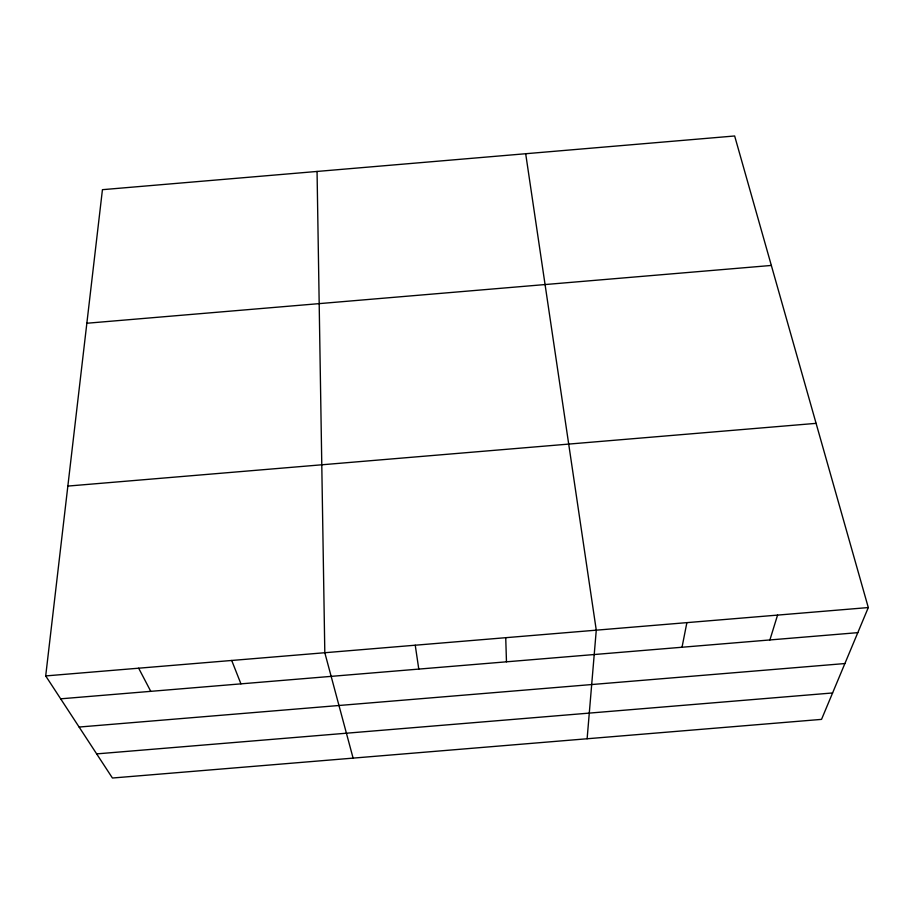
<?xml version="1.0" encoding="UTF-8"?>
<svg xmlns="http://www.w3.org/2000/svg" width="914" height="914" viewBox="0 0 914 914"><rect width="100%" height="100%" fill="white"/><g stroke="black" fill="none" stroke-linecap="round" stroke-linejoin="round"><path stroke-width="1.37" d="M587.119 738.763L596.271 630.169L525.687 153.723M45.7 675.926L102.437 189.678L734.65 135.98L868.3 607.559L821.537 719.375L112.433 778.02L45.7 675.926L868.3 607.559M682.027 647.238L686.882 622.64M769.885 639.949L777.563 615.099M86.853 323.248L771.347 265.448M67.853 486.077L816.099 423.353M60.667 698.822L857.812 632.648M79.118 727.041L844.879 663.553M96.667 753.89L832.585 692.961M138.665 668.203L150.764 691.338M231.71 660.468L240.93 683.855M353.101 758.117L324.813 652.733L317.055 171.444M415.242 645.215L418.783 669.094M505.728 637.698L506.47 661.816"/></g></svg>
